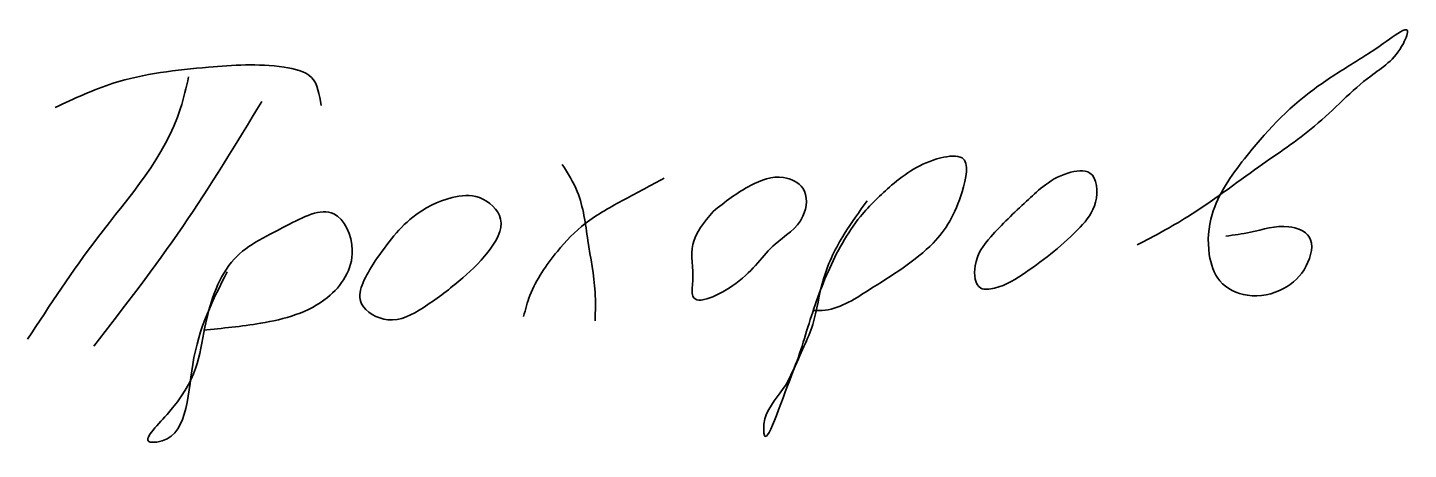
# Model space of a CAD drawing. Header units: millimetres. Extents: x 297924 to 299472, y 52110 to 52582.
import ezdxf

# ---------------------------------------------------------------- set-up
doc = ezdxf.new("R2010")
doc.units = ezdxf.units.MM
doc.layers.add('Г-Застройка сущ', color=7, linetype='Continuous', lineweight=35)
doc.layers.add('подписи', color=5, linetype='Continuous', lineweight=30)

# ---------------------------------------------------------------- blocks, each defined once
blk = doc.blocks.new('A$C6B983914')
at = {"layer": 'подписи', "color": 7, "linetype": 'Continuous', "lineweight": 35}
for points in [[(829.3, 147.4), (866.9, 168.4), (920.2, 205.8), (961.8, 236.1), (1003.7, 273.5), (1028.1, 297.9), (1031.1, 307.6), (1017.7, 300.9), (989, 282), (961.4, 263.8), (909.4, 211.7), (885.2, 170.1), (883.1, 140.3), (891, 120.5), (911.6, 109.8), (938.6, 114.8), (955.5, 131.7), (957.7, 153.5), (942.6, 160.9), (913.8, 156.8), (895.5, 154)], [(20.6, 249.9), (64, 268.1), (135.1, 280.1), (191.7, 280.1), (212.1, 272.5), (219.3, 251.6)], [(120.3, 273), (114.4, 249.4), (52.3, 152.7), (0, 76.9)], [(175, 254.5), (115.9, 161.1), (49.5, 71.7)], [(399.6, 207.4), (410.8, 187.2), (418.7, 150.7), (424.1, 112.1), (424.1, 90.8)], [(627.5, 180.4), (610.3, 155.5), (595, 122.7), (586.7, 87.9), (571.1, 50.6), (550.3, 6.9), (550.3, 13.6), (564.7, 40.1), (582.2, 83.1), (598.2, 127.4), (622.4, 168.6), (645.7, 191.9), (682.4, 212.3), (698.4, 212.3), (698.4, 187.1), (676.7, 148.8), (628.2, 113.4), (593.7, 98.4), (587.3, 98.4)], [(475.7, 197.2), (446.1, 181.3), (416.8, 163.4), (395.9, 142.5), (375.4, 109.6), (370.7, 94)], [(512.3, 172.4), (497.1, 147.8), (497.1, 120.1), (497.1, 109.2), (529.2, 118.6), (558.7, 148), (579.4, 168.8), (579.4, 189.7), (564.9, 197.7), (540.3, 191.8), (512.3, 172.4)], [(746.4, 180), (719.8, 153.4), (708.1, 131.7), (712.4, 115.1), (722.5, 115.1), (745.8, 126.8), (786.6, 160.7), (798.1, 179.3), (793.9, 201), (777.4, 201), (758.6, 190.7), (746.4, 180)], [(258.2, 133.1), (249.6, 103.4), (269.1, 91.5), (295.6, 100.5), (322.4, 120.4), (344.1, 142.1), (353.5, 166.7), (337.6, 182.7), (317.3, 182.7), (287.9, 168.2), (258.2, 133.1)], [(149.2, 127.2), (123.4, 58.1), (96.6, 0.2), (91.6, 0.2), (104.2, 20.8), (132.5, 86), (152.4, 134.5), (193.3, 161.6), (228.8, 170.7), (242.6, 143.5), (224.1, 108.1), (174.1, 88.9), (131.4, 83.8)]]:
    blk.add_spline(points, degree=3, dxfattribs=at)

msp = doc.modelspace()

# ---------------------------------------------------------------- block references
at = {"layer": 'Г-Застройка сущ', "xscale": 1.5, "yscale": 1.5, "zscale": 1.5}
msp.add_blockref('A$C6B983914', (297923.7, 52117.6), dxfattribs=at)

doc.saveas('drawing.dxf')
